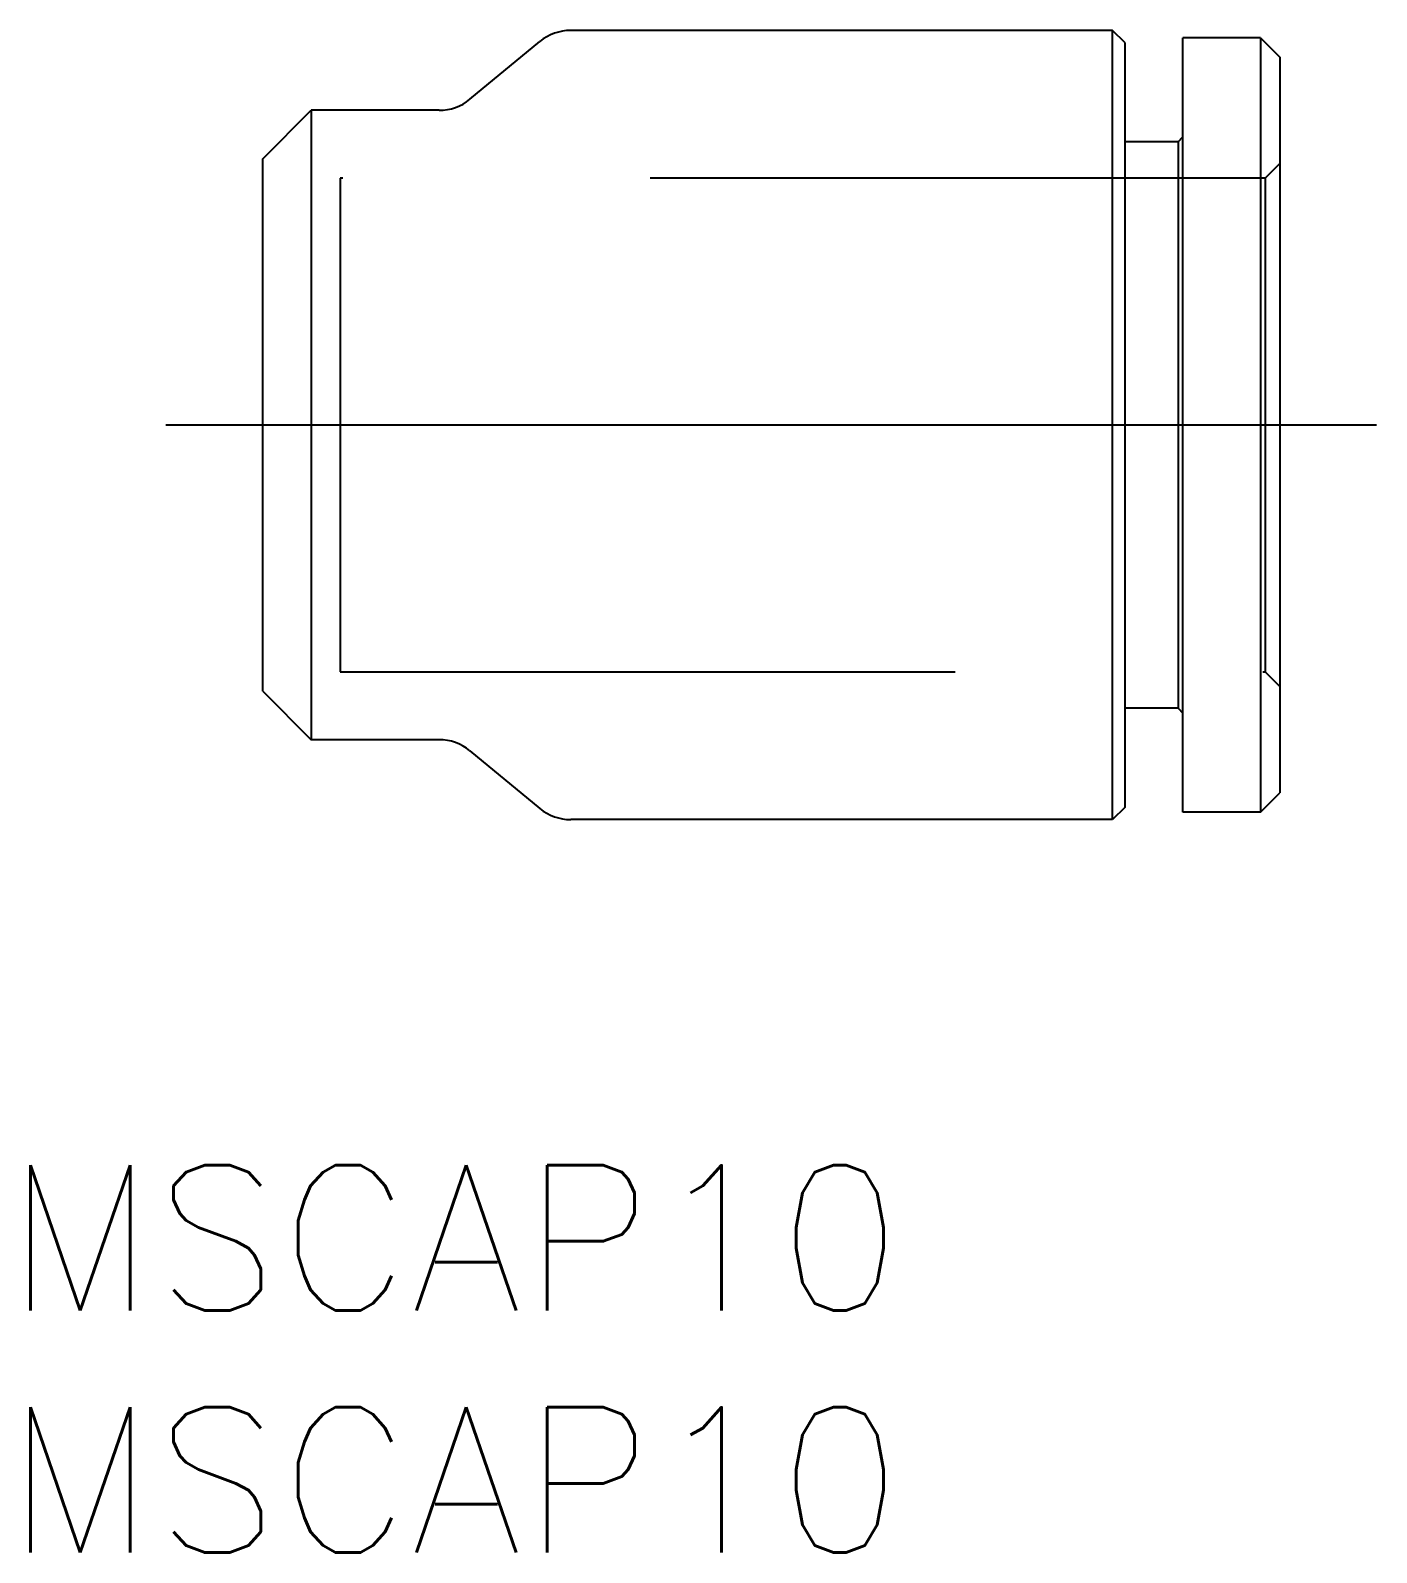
# Model space of a CAD drawing. Extents: x -25.8 to 33.2, y -23.3 to 10.2.
# Drawn here: x -25.8 to 2, y -23.29 to 8.15 of the extents above; entities that cross this region are included whole.
import ezdxf

# ---------------------------------------------------------------- set-up
doc = ezdxf.new("R2010")
doc.units = 0
doc.linetypes.add('CENTER', pattern=[50.8, 31.75, -6.35, 6.35, -6.35])
doc.linetypes.add('DASHED', pattern=[19.05, 12.7, -6.35])
doc.layers.get('0').update_dxf_attribs({"linetype": 'CONTINUOUS'})
doc.layers.add('CENTER', color=1, linetype='CENTER')
doc.styles.get("Standard").update_dxf_attribs({"font": 'txt.shx', "height": 3, "bigfont": 'bigfont.shx'})

msp = doc.modelspace()

# ---------------------------------------------------------------- linework, layer by layer
at = {"color": 7, "linetype": 'CONTINUOUS'}
for p, q in [((-16.722877, 6.728627), (-15.277123, 7.921373)), ((-3.45, 8.15), (-14.64074, 8.15)), ((-3.45, -8.15), (-3.45, 8.15)), ((-3.2, 7.9), (-3.45, 8.15)), ((-3.2, 7.9), (-3.2, -7.9)), ((-2, -8), (-2, 8)), ((-0.4, 8), (-2, 8)), ((-0.4, 8), (-0.4, -8)), ((-0.4, 8), (0, 7.6)), ((0, 7.6), (0, -7.6)), ((-21, 5.5), (-20, 6.5)), ((-20, 6.5), (-20, -6.5)), ((-17.35926, 6.5), (-20, 6.5)), ((-2.1, 5.85), (-3.2, 5.85)), ((-2.1, 5.85), (-2, 5.95)), ((-2.1, 5.85), (-2.1, -5.85)), ((-21, -5.5), (-21, 5.5)), ((-21, -5.5), (-20, -6.5)), ((-2.1, -5.85), (-3.2, -5.85)), ((-2.1, -5.85), (-2, -5.95)), ((-17.35926, -6.5), (-20, -6.5)), ((-16.722877, -6.728627), (-15.277123, -7.921373)), ((-0.4, -8), (0, -7.6)), ((-3.45, -8.15), (-14.64074, -8.15)), ((-3.2, -7.9), (-3.45, -8.15)), ((-0.4, -8), (-2, -8))]:
    msp.add_line(p, q, dxfattribs=at)
at = {"color": 3, "linetype": 'DASHED'}
for p, q in [((0, 5.4), (-0.3, 5.1)), ((-19.4, 5.1), (-19.4, -5.1)), ((-0.3, 5.1), (-19.4, 5.1)), ((-0.3, 5.1), (-0.3, -5.1)), ((-19.4, -5.1), (-0.3, -5.1)), ((-0.3, -5.1), (0, -5.4))]:
    msp.add_line(p, q, dxfattribs=at)
at = {"color": 7, "linetype": 'CONTINUOUS'}
for centre, start, end in [((-14.64074, 7.15), 90, 129.5226313), ((-17.35926, 7.5), 270, 309.5226313), ((-17.35926, -7.5), 50.4773687, 90), ((-14.64074, -7.15), 230.4773687, 270)]:
    msp.add_arc(centre, 1, start, end, dxfattribs=at)
at = {"layer": 'CENTER', "color": 1, "linetype": 'CENTER'}
msp.add_line((2, 0), (-23, 0), dxfattribs=at)

# ---------------------------------------------------------------- texts
at = {"color": 7, "linetype": 'CONTINUOUS'}
for p in [(-26.313548, -18.289499), (-26.313548, -23.289499)]:
    msp.add_text('MSCAP10', height=3, dxfattribs=at).set_placement(p)

doc.saveas('drawing.dxf')
